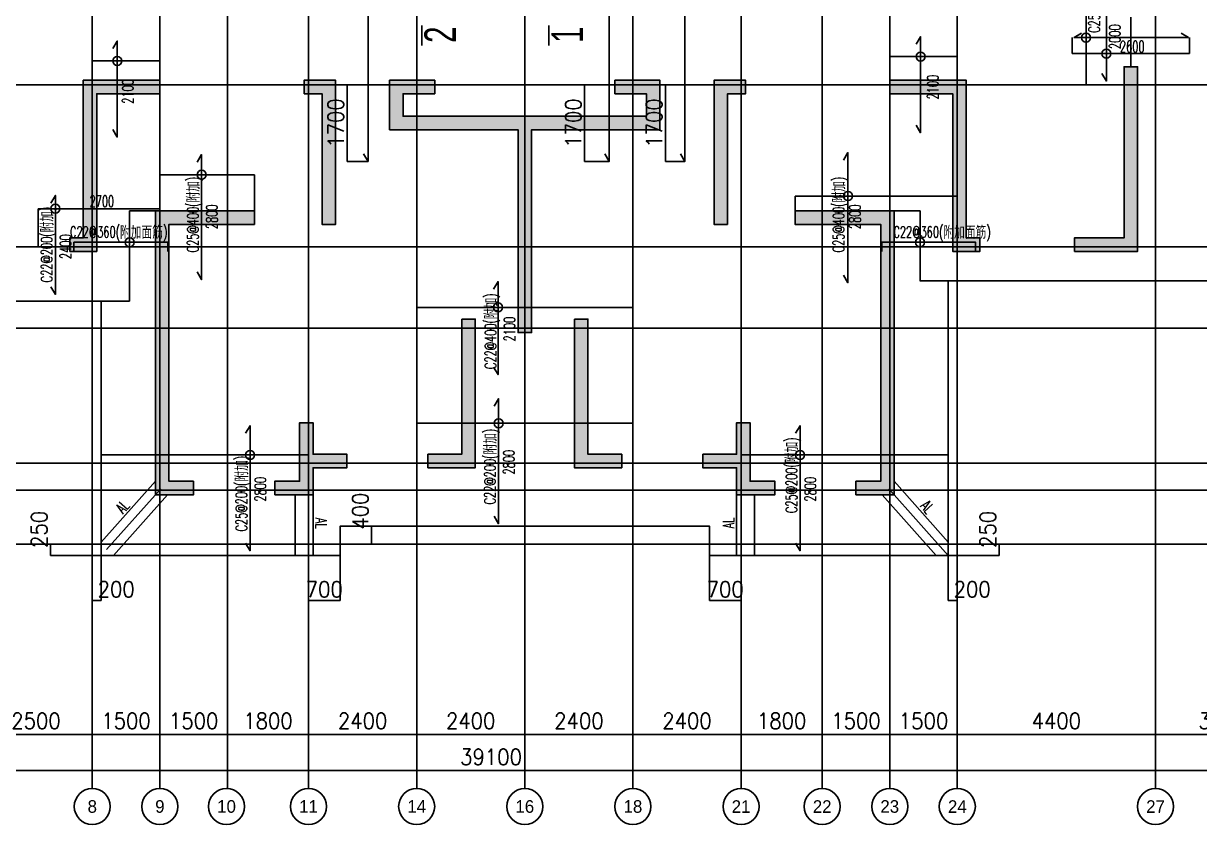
# Model space of a CAD drawing. Extents: x 628064 to 789462, y -248497 to 145317.
# Drawn here: x 677678 to 703780, y -223382 to -205603 of the extents above; entities that cross this region are included whole.
import ezdxf
from ezdxf.enums import TextEntityAlignment as Align

# ---------------------------------------------------------------- set-up
doc = ezdxf.new("R2010")
doc.units = 0
doc.header["$LTSCALE"] = 100
for name, color, linetype in [('1508', 2, 'Continuous'), ('AXIS', 3, 'Continuous'), ('dote', 253, 'Continuous'), ('HATCH', 254, 'Continuous'), ('THIN', 7, 'Continuous'), ('底板钢筋2', 30, 'Continuous'), ('支座钢筋标注', 173, 'Continuous'), ('板底钢筋', 24, 'Continuous'), ('砼墙', 3, 'Continuous')]:
    doc.layers.add(name, color=color, linetype=linetype)
doc.styles.add('cadreader_textstyle', font='cadreader_textstyle')
doc.styles.add('hztxt', font='hztxt')
doc.styles.get("Standard").update_dxf_attribs({"font": 'standard'})
doc.dimstyles.get("Standard").update_dxf_attribs({"dimtxt": 351, "dimasz": 0.18, "dimexe": 0.18, "dimexo": 0.0625, "dimgap": 0.09, "dimtad": 0, "dimtoh": 1, "dimdec": 0, "dimzin": 0, "dimdsep": 46, "dimcen": 0.09, "dimadec": 0, "dimazin": 0, "dimtfac": 1, "dimtdec": 4, "dimtofl": 0, "dimtmove": 0, "dimatfit": 3, "dimfxl": 250, "dimtolj": 1, "dimtzin": 0, "dimarcsym": 0})

# ---------------------------------------------------------------- blocks, each defined once
blk = doc.blocks.new('*D316')
at = {"layer": 'AXIS', "color": 0, "linetype": 'ByBlock', "lineweight": -2}
for p, q in [((668504.6788584259, -219368.5960163493), (668504.6788584259, -222182.1855108972)), ((707604.678858426, -219368.5960163493), (707604.678858426, -222182.1855108972)), ((707604.678858426, -222182.0055108972), (668504.6788584259, -222182.0055108972))]:
    blk.add_line(p, q, dxfattribs=at)
for points in [[(668504.6788584259, -222182.0055108972), (668504.858858426, -222181.9755384018), (668504.858858426, -222182.0354833926)], [(707604.678858426, -222182.0055108972), (707604.498858426, -222182.0354833926), (707604.498858426, -222181.9755384018)]]:
    blk.add_solid(points, dxfattribs=at)
at = {"layer": 'AXIS', "color": 0, "linetype": 'Continuous', "lineweight": -2, "insert": (688054.678858426, -221882.0055108972), "char_height": 351, "width": 1150.499999999997, "attachment_point": 5}
blk.add_mtext('39100', dxfattribs=at)
blk = doc.blocks.new('*D461')
at = {"layer": 'AXIS', "color": 0, "linetype": 'ByBlock', "lineweight": -2}
for p, q in [((702804.6788584259, -219368.5960163494), (702804.6788584259, -221382.1855108972)), ((705804.678858426, -219368.5960163494), (705804.678858426, -221382.1855108972)), ((705804.678858426, -221382.0055108972), (702804.6788584259, -221382.0055108972))]:
    blk.add_line(p, q, dxfattribs=at)
for points in [[(702804.6788584259, -221382.0055108972), (702804.858858426, -221381.9755384018), (702804.858858426, -221382.0354833926)], [(705804.678858426, -221382.0055108972), (705804.498858426, -221382.0354833926), (705804.498858426, -221381.9755384018)]]:
    blk.add_solid(points, dxfattribs=at)
at = {"layer": 'AXIS', "color": 0, "linetype": 'Continuous', "lineweight": -2, "insert": (704304.678858426, -221082.0055108972), "char_height": 351, "width": 912.5999999999997, "attachment_point": 5}
blk.add_mtext('3000', dxfattribs=at)
blk = doc.blocks.new('*D100')
at = {"layer": 'AXIS', "color": 0, "linetype": 'ByBlock', "lineweight": -2}
for p, q in [((696904.6788584259, -219368.5960163493), (696904.6788584259, -221382.1855108972)), ((698404.678858426, -219368.5960163493), (698404.678858426, -221382.1855108972)), ((698404.678858426, -221382.0055108972), (696904.6788584259, -221382.0055108972))]:
    blk.add_line(p, q, dxfattribs=at)
for points in [[(696904.6788584259, -221382.0055108972), (696904.858858426, -221381.9755384018), (696904.858858426, -221382.0354833926)], [(698404.678858426, -221382.0055108972), (698404.498858426, -221382.0354833926), (698404.498858426, -221381.9755384018)]]:
    blk.add_solid(points, dxfattribs=at)
at = {"layer": 'AXIS', "color": 0, "linetype": 'Continuous', "lineweight": -2, "insert": (697654.678858426, -221082.0055108972), "char_height": 351, "width": 807.299999999999, "attachment_point": 5}
blk.add_mtext('1500', dxfattribs=at)
blk = doc.blocks.new('*D527')
at = {"layer": 'AXIS', "color": 0, "linetype": 'ByBlock', "lineweight": -2}
for p, q in [((695404.678858426, -219368.5960163494), (695404.6788584262, -221382.1855108972)), ((696904.6788584259, -219368.5960163493), (696904.678858426, -221382.1855108971)), ((696904.678858426, -221382.0055108971), (695404.6788584262, -221382.0055108972))]:
    blk.add_line(p, q, dxfattribs=at)
for points in [[(695404.6788584262, -221382.0055108972), (695404.8588584262, -221381.9755384018), (695404.8588584262, -221382.0354833926)], [(696904.678858426, -221382.0055108971), (696904.498858426, -221382.0354833925), (696904.498858426, -221381.9755384017)]]:
    blk.add_solid(points, dxfattribs=at)
at = {"layer": 'AXIS', "color": 0, "linetype": 'Continuous', "lineweight": -2, "insert": (696154.6788584259, -221082.0055108972), "char_height": 351, "width": 807.299999999999, "attachment_point": 5}
blk.add_mtext('1500', dxfattribs=at)
blk = doc.blocks.new('*D262')
at = {"layer": 'AXIS', "color": 0, "linetype": 'ByBlock', "lineweight": -2}
for p, q in [((691204.678858426, -219368.5960163494), (691204.6788584262, -221382.1855108972)), ((693604.678858426, -219368.5960163493), (693604.6788584262, -221382.1855108971)), ((693604.6788584262, -221382.0055108971), (691204.6788584262, -221382.0055108972))]:
    blk.add_line(p, q, dxfattribs=at)
for points in [[(691204.6788584262, -221382.0055108972), (691204.8588584262, -221381.9755384018), (691204.8588584262, -221382.0354833926)], [(693604.6788584262, -221382.0055108971), (693604.4988584261, -221382.0354833925), (693604.4988584261, -221381.9755384017)]]:
    blk.add_solid(points, dxfattribs=at)
at = {"layer": 'AXIS', "color": 0, "linetype": 'Continuous', "lineweight": -2, "insert": (692404.6788584259, -221082.0055108972), "char_height": 351, "width": 918.4499999999996, "attachment_point": 5}
blk.add_mtext('2400', dxfattribs=at)
blk = doc.blocks.new('*D697')
at = {"layer": 'AXIS', "color": 0, "linetype": 'ByBlock', "lineweight": -2}
for p, q in [((686404.6788584258, -219368.5960163494), (686404.6788584259, -221382.1855108972)), ((688804.6788584259, -219368.5960163493), (688804.678858426, -221382.1855108971)), ((688804.678858426, -221382.0055108971), (686404.6788584259, -221382.0055108972))]:
    blk.add_line(p, q, dxfattribs=at)
for points in [[(686404.6788584259, -221382.0055108972), (686404.858858426, -221381.9755384018), (686404.858858426, -221382.0354833926)], [(688804.678858426, -221382.0055108971), (688804.498858426, -221382.0354833925), (688804.498858426, -221381.9755384017)]]:
    blk.add_solid(points, dxfattribs=at)
at = {"layer": 'AXIS', "color": 0, "linetype": 'Continuous', "lineweight": -2, "insert": (687604.6788584258, -221082.0055108972), "char_height": 351, "width": 918.4499999999996, "attachment_point": 5}
blk.add_mtext('2400', dxfattribs=at)
blk = doc.blocks.new('*D326')
at = {"layer": 'AXIS', "color": 0, "linetype": 'ByBlock', "lineweight": -2}
for p, q in [((682204.6788584248, -219368.5960163494), (682204.6788584249, -221382.1855108972)), ((684004.678858426, -219368.5960163493), (684004.6788584262, -221382.1855108971)), ((684004.6788584262, -221382.0055108971), (682204.6788584249, -221382.0055108972))]:
    blk.add_line(p, q, dxfattribs=at)
for points in [[(682204.6788584249, -221382.0055108972), (682204.8588584249, -221381.9755384018), (682204.8588584249, -221382.0354833926)], [(684004.6788584262, -221382.0055108971), (684004.4988584261, -221382.0354833925), (684004.4988584261, -221381.9755384017)]]:
    blk.add_solid(points, dxfattribs=at)
at = {"layer": 'AXIS', "color": 0, "linetype": 'Continuous', "lineweight": -2, "insert": (683104.6788584256, -221082.0055108972), "char_height": 351, "width": 807.299999999999, "attachment_point": 5}
blk.add_mtext('1800', dxfattribs=at)
blk = doc.blocks.new('*D7')
at = {"layer": 'AXIS', "color": 0, "linetype": 'ByBlock', "lineweight": -2}
for p, q in [((679204.678858426, -219368.5960163493), (679204.678858426, -221382.1855108972)), ((680704.678858426, -219368.5960163493), (680704.678858426, -221382.1855108972)), ((680704.678858426, -221382.0055108972), (679204.678858426, -221382.0055108972))]:
    blk.add_line(p, q, dxfattribs=at)
for points in [[(679204.678858426, -221382.0055108972), (679204.8588584261, -221381.9755384018), (679204.8588584261, -221382.0354833926)], [(680704.678858426, -221382.0055108972), (680704.498858426, -221382.0354833926), (680704.498858426, -221381.9755384018)]]:
    blk.add_solid(points, dxfattribs=at)
at = {"layer": 'AXIS', "color": 0, "linetype": 'Continuous', "lineweight": -2, "insert": (679954.678858426, -221082.0055108972), "char_height": 351, "width": 807.299999999999, "attachment_point": 5}
blk.add_mtext('1500', dxfattribs=at)
blk = doc.blocks.new('*D487')
at = {"layer": 'AXIS', "color": 0, "linetype": 'ByBlock', "lineweight": -2}
for p, q in [((676704.6788584258, -219368.5960163494), (676704.6788584259, -221382.1855108972)), ((679204.678858426, -219368.5960163493), (679204.6788584262, -221382.1855108971)), ((679204.6788584262, -221382.0055108971), (676704.6788584259, -221382.0055108972))]:
    blk.add_line(p, q, dxfattribs=at)
for points in [[(676704.6788584259, -221382.0055108972), (676704.858858426, -221381.9755384018), (676704.858858426, -221382.0354833926)], [(679204.6788584262, -221382.0055108971), (679204.4988584261, -221382.0354833925), (679204.4988584261, -221381.9755384017)]]:
    blk.add_solid(points, dxfattribs=at)
at = {"layer": 'AXIS', "color": 0, "linetype": 'Continuous', "lineweight": -2, "insert": (677954.6788584259, -221082.0055108972), "char_height": 351, "width": 912.5999999999997, "attachment_point": 5}
blk.add_mtext('2500', dxfattribs=at)
blk = doc.blocks.new('*D6')
at = {"layer": 'AXIS', "color": 0, "linetype": 'ByBlock', "lineweight": -2}
for p, q in [((698404.678858426, -219368.5960163493), (698404.678858426, -221382.1855108972)), ((702804.6788584259, -219368.5960163494), (702804.6788584259, -221382.1855108973)), ((702804.6788584259, -221382.0055108973), (698404.678858426, -221382.0055108972))]:
    blk.add_line(p, q, dxfattribs=at)
for points in [[(698404.678858426, -221382.0055108972), (698404.8588584261, -221381.9755384018), (698404.8588584261, -221382.0354833926)], [(702804.6788584259, -221382.0055108973), (702804.4988584259, -221382.0354833927), (702804.4988584259, -221381.9755384019)]]:
    blk.add_solid(points, dxfattribs=at)
at = {"layer": 'AXIS', "color": 0, "linetype": 'Continuous', "lineweight": -2, "insert": (700604.6788584258, -221082.0055108972), "char_height": 351, "width": 930.1499999999987, "attachment_point": 5}
blk.add_mtext('4400', dxfattribs=at)
blk = doc.blocks.new('*D614')
at = {"layer": 'AXIS', "color": 0, "linetype": 'ByBlock', "lineweight": -2}
for p, q in [((693604.678858426, -219368.5960163493), (693604.6788584259, -221382.1855108972)), ((695404.678858426, -219368.5960163494), (695404.6788584259, -221382.1855108973)), ((695404.6788584259, -221382.0055108973), (693604.6788584259, -221382.0055108972))]:
    blk.add_line(p, q, dxfattribs=at)
for points in [[(693604.6788584259, -221382.0055108972), (693604.858858426, -221381.9755384018), (693604.858858426, -221382.0354833926)], [(695404.6788584259, -221382.0055108973), (695404.4988584259, -221382.0354833927), (695404.4988584259, -221381.9755384019)]]:
    blk.add_solid(points, dxfattribs=at)
at = {"layer": 'AXIS', "color": 0, "linetype": 'Continuous', "lineweight": -2, "insert": (694504.6788584258, -221082.0055108972), "char_height": 351, "width": 807.299999999999, "attachment_point": 5}
blk.add_mtext('1800', dxfattribs=at)
blk = doc.blocks.new('*D307')
at = {"layer": 'AXIS', "color": 0, "linetype": 'ByBlock', "lineweight": -2}
for p, q in [((688804.6788584259, -219368.5960163493), (688804.6788584258, -221382.1855108972)), ((691204.678858426, -219368.5960163494), (691204.6788584259, -221382.1855108973)), ((691204.6788584259, -221382.0055108973), (688804.6788584258, -221382.0055108972))]:
    blk.add_line(p, q, dxfattribs=at)
for points in [[(688804.6788584258, -221382.0055108972), (688804.8588584259, -221381.9755384018), (688804.8588584259, -221382.0354833926)], [(691204.6788584259, -221382.0055108973), (691204.4988584259, -221382.0354833927), (691204.4988584259, -221381.9755384019)]]:
    blk.add_solid(points, dxfattribs=at)
at = {"layer": 'AXIS', "color": 0, "linetype": 'Continuous', "lineweight": -2, "insert": (690004.6788584259, -221082.0055108972), "char_height": 351, "width": 918.4499999999996, "attachment_point": 5}
blk.add_mtext('2400', dxfattribs=at)
blk = doc.blocks.new('*D102')
at = {"layer": 'AXIS', "color": 0, "linetype": 'ByBlock', "lineweight": -2}
for p, q in [((684004.678858426, -219368.5960163493), (684004.6788584259, -221382.1855108972)), ((686404.6788584258, -219368.5960163494), (686404.6788584257, -221382.1855108973)), ((686404.6788584257, -221382.0055108973), (684004.6788584259, -221382.0055108972))]:
    blk.add_line(p, q, dxfattribs=at)
for points in [[(684004.6788584259, -221382.0055108972), (684004.858858426, -221381.9755384018), (684004.858858426, -221382.0354833926)], [(686404.6788584257, -221382.0055108973), (686404.4988584256, -221382.0354833927), (686404.4988584256, -221381.9755384019)]]:
    blk.add_solid(points, dxfattribs=at)
at = {"layer": 'AXIS', "color": 0, "linetype": 'Continuous', "lineweight": -2, "insert": (685204.6788584257, -221082.0055108972), "char_height": 351, "width": 918.4499999999996, "attachment_point": 5}
blk.add_mtext('2400', dxfattribs=at)
blk = doc.blocks.new('*D271')
at = {"layer": 'AXIS', "color": 0, "linetype": 'ByBlock', "lineweight": -2}
for p, q in [((680704.678858426, -219368.5960163493), (680704.6788584259, -221382.1855108972)), ((682204.6788584248, -219368.5960163494), (682204.6788584247, -221382.1855108973)), ((682204.6788584247, -221382.0055108973), (680704.6788584259, -221382.0055108972))]:
    blk.add_line(p, q, dxfattribs=at)
for points in [[(680704.6788584259, -221382.0055108972), (680704.858858426, -221381.9755384018), (680704.858858426, -221382.0354833926)], [(682204.6788584247, -221382.0055108973), (682204.4988584246, -221382.0354833927), (682204.4988584246, -221381.9755384019)]]:
    blk.add_solid(points, dxfattribs=at)
at = {"layer": 'AXIS', "color": 0, "linetype": 'Continuous', "lineweight": -2, "insert": (681454.6788584254, -221082.0055108972), "char_height": 351, "width": 807.299999999999, "attachment_point": 5}
blk.add_mtext('1500', dxfattribs=at)
blk = doc.blocks.new('*D140')
at = {"layer": '底板钢筋2', "color": 0, "linetype": 'ByBlock', "lineweight": -2}
for p, q in [((702240.7102459046, -204963.1373744455), (701260.8437047922, -204963.1373744455)), ((701261.0237047923, -204963.1373744455), (701261.0237047923, -206963.1373744451)), ((702240.7102459046, -206963.1373744451), (701260.8437047922, -206963.1373744451))]:
    blk.add_line(p, q, dxfattribs=at)
for points in [[(701261.0237047923, -204963.1373744455), (701261.0536772877, -204963.3173744455), (701260.9937322969, -204963.3173744455)], [(701261.0237047923, -206963.1373744451), (701260.9937322969, -206962.9573744451), (701261.0536772877, -206962.9573744451)]]:
    blk.add_solid(points, dxfattribs=at)
blk = doc.blocks.new('*D217')
at = {"layer": '底板钢筋2', "color": 0, "linetype": 'ByBlock', "lineweight": -2}
for p, q in [((696904.6788584257, -206281.5433244404), (696904.6788584257, -206337.1229325401)), ((698404.6788584258, -206336.9429325401), (696904.6788584257, -206336.9429325401)), ((698404.6788584258, -206281.5433244404), (698404.6788584258, -206337.1229325401))]:
    blk.add_line(p, q, dxfattribs=at)
for points in [[(696904.6788584257, -206336.9429325401), (696904.8588584258, -206336.9129600447), (696904.8588584258, -206336.9729050355)], [(698404.6788584258, -206336.9429325401), (698404.4988584258, -206336.9729050355), (698404.4988584258, -206336.9129600447)]]:
    blk.add_solid(points, dxfattribs=at)
blk = doc.blocks.new('*D646')
at = {"layer": '底板钢筋2', "color": 0, "linetype": 'ByBlock', "lineweight": -2}
for p, q in [((694804.6788584301, -209763.0748744455), (694804.6788584301, -209433.3148100859)), ((698404.6788584258, -209433.4948100859), (694804.6788584301, -209433.4948100859)), ((698404.6788584258, -209798.2012731824), (698404.6788584258, -209433.3148100859))]:
    blk.add_line(p, q, dxfattribs=at)
for points in [[(694804.6788584301, -209433.4948100859), (694804.8588584302, -209433.4648375905), (694804.8588584302, -209433.5247825813)], [(698404.6788584258, -209433.4948100859), (698404.4988584258, -209433.5247825813), (698404.4988584258, -209433.4648375905)]]:
    blk.add_solid(points, dxfattribs=at)
blk = doc.blocks.new('*D328')
at = {"layer": '底板钢筋2', "color": 0, "linetype": 'ByBlock', "lineweight": -2}
for p, q in [((693604.6788584258, -216285.5841035306), (693604.6788584258, -215180.434339718)), ((698204.6788584302, -215180.614339718), (693604.6788584258, -215180.614339718)), ((698204.6788584302, -216285.5841035306), (698204.6788584302, -215180.434339718))]:
    blk.add_line(p, q, dxfattribs=at)
for points in [[(693604.6788584258, -215180.614339718), (693604.8588584259, -215180.5843672226), (693604.8588584259, -215180.6443122134)], [(698204.6788584302, -215180.614339718), (698204.4988584302, -215180.6443122134), (698204.4988584302, -215180.5843672226)]]:
    blk.add_solid(points, dxfattribs=at)
blk = doc.blocks.new('*D752')
at = {"layer": '底板钢筋2', "color": 0, "linetype": 'ByBlock', "lineweight": -2}
for p, q in [((686404.6788584258, -214215.3765712655), (686404.6788584258, -214476.8342539438)), ((691204.6788584262, -214215.3765712655), (691204.6788584262, -214476.8342539438)), ((691204.6788584262, -214476.6542539438), (686404.6788584258, -214476.6542539438))]:
    blk.add_line(p, q, dxfattribs=at)
for points in [[(686404.6788584258, -214476.6542539438), (686404.8588584259, -214476.6242814484), (686404.8588584259, -214476.6842264392)], [(691204.6788584262, -214476.6542539438), (691204.4988584261, -214476.6842264392), (691204.4988584261, -214476.6242814484)]]:
    blk.add_solid(points, dxfattribs=at)
blk = doc.blocks.new('*D403')
at = {"layer": '底板钢筋2', "color": 0, "linetype": 'ByBlock', "lineweight": -2}
for p, q in [((679404.6788584217, -216285.5841035306), (679404.6788584217, -215180.434339718)), ((679404.6788584217, -215180.614339718), (684004.678858426, -215180.614339718)), ((684004.678858426, -216285.5841035306), (684004.678858426, -215180.434339718))]:
    blk.add_line(p, q, dxfattribs=at)
for points in [[(679404.6788584217, -215180.614339718), (679404.8588584218, -215180.5843672226), (679404.8588584218, -215180.6443122134)], [(684004.678858426, -215180.614339718), (684004.498858426, -215180.6443122134), (684004.498858426, -215180.5843672226)]]:
    blk.add_solid(points, dxfattribs=at)
blk = doc.blocks.new('*D71')
at = {"layer": '底板钢筋2', "color": 0, "linetype": 'ByBlock', "lineweight": -2}
for p, q in [((686404.6788584258, -212054.902122588), (686404.6788584258, -211904.0704954185)), ((691204.6788584262, -211904.2504954185), (686404.6788584258, -211904.2504954185)), ((691204.6788584262, -212054.902122588), (691204.6788584262, -211904.0704954185))]:
    blk.add_line(p, q, dxfattribs=at)
for points in [[(686404.6788584258, -211904.2504954185), (686404.8588584259, -211904.2205229231), (686404.8588584259, -211904.2804679139)], [(691204.6788584262, -211904.2504954185), (691204.4988584261, -211904.2804679139), (691204.4988584261, -211904.2205229231)]]:
    blk.add_solid(points, dxfattribs=at)
blk = doc.blocks.new('*D194')
at = {"layer": '底板钢筋2', "color": 0, "linetype": 'ByBlock', "lineweight": -2}
for p, q in [((680704.678858426, -209763.0748744455), (680704.678858426, -208960.8284907544)), ((682804.5293222974, -208961.0084907544), (680704.678858426, -208961.0084907544)), ((682804.5293222974, -209763.0748744455), (682804.5293222974, -208960.8284907544))]:
    blk.add_line(p, q, dxfattribs=at)
for points in [[(680704.678858426, -208961.0084907544), (680704.8588584261, -208960.978518259), (680704.8588584261, -208961.0384632498)], [(682804.5293222974, -208961.0084907544), (682804.3493222974, -208961.0384632498), (682804.3493222974, -208960.978518259)]]:
    blk.add_solid(points, dxfattribs=at)
blk = doc.blocks.new('*D633')
at = {"layer": '底板钢筋2', "color": 0, "linetype": 'ByBlock', "lineweight": -2}
for p, q in [((679204.6788584258, -206469.7865443195), (679204.6788584258, -206432.2621329058)), ((680704.678858426, -206432.4421329058), (679204.6788584258, -206432.4421329058)), ((680704.678858426, -206469.7865443195), (680704.678858426, -206432.2621329058))]:
    blk.add_line(p, q, dxfattribs=at)
for points in [[(679204.6788584258, -206432.4421329058), (679204.8588584259, -206432.4121604104), (679204.8588584259, -206432.4721054012)], [(680704.678858426, -206432.4421329058), (680704.498858426, -206432.4721054012), (680704.498858426, -206432.4121604104)]]:
    blk.add_solid(points, dxfattribs=at)
blk = doc.blocks.new('*D479')
at = {"layer": '支座钢筋标注', "color": 0, "linetype": 'ByBlock', "lineweight": -2}
for p, q in [((692356.9132677459, -206963.137374445), (691924.3030774293, -206963.137374445)), ((691924.4830774294, -206963.137374445), (691924.4830774294, -208663.1373744451)), ((692356.9132677459, -208663.1373744451), (691924.3030774293, -208663.1373744451))]:
    blk.add_line(p, q, dxfattribs=at)
for points in [[(691924.4830774294, -206963.137374445), (691924.5130499247, -206963.317374445), (691924.453104934, -206963.317374445)], [(691924.4830774294, -208663.1373744451), (691924.453104934, -208662.9573744451), (691924.5130499247, -208662.9573744451)]]:
    blk.add_solid(points, dxfattribs=at)
at = {"layer": '支座钢筋标注', "color": 0, "linetype": 'Continuous', "lineweight": -2, "insert": (691674.4830774295, -207813.1373744449), "char_height": 351, "width": 807.299999999999, "attachment_point": 5, "rotation": 90}
blk.add_mtext('1700', dxfattribs=at)
blk = doc.blocks.new('*D145')
at = {"layer": '支座钢筋标注', "color": 0, "linetype": 'ByBlock', "lineweight": -2}
for p, q in [((690679.5712515236, -206963.137374445), (690129.6891377291, -206963.137374445)), ((690129.8691377292, -206963.137374445), (690129.8691377292, -208663.1373744451)), ((690679.5712515236, -208663.1373744451), (690129.6891377291, -208663.1373744451))]:
    blk.add_line(p, q, dxfattribs=at)
for points in [[(690129.8691377292, -206963.137374445), (690129.8991102246, -206963.317374445), (690129.8391652338, -206963.317374445)], [(690129.8691377292, -208663.1373744451), (690129.8391652338, -208662.9573744451), (690129.8991102246, -208662.9573744451)]]:
    blk.add_solid(points, dxfattribs=at)
at = {"layer": '支座钢筋标注', "color": 0, "linetype": 'Continuous', "lineweight": -2, "insert": (689879.869137729, -207813.1373744449), "char_height": 351, "width": 807.299999999999, "attachment_point": 5, "rotation": 90}
blk.add_mtext('1700', dxfattribs=at)
blk = doc.blocks.new('*D572')
at = {"layer": '支座钢筋标注', "color": 0, "linetype": 'ByBlock', "lineweight": -2}
for p, q in [((685324.9342680522, -206963.137374445), (684859.6893989408, -206963.137374445)), ((684859.8693989408, -206963.137374445), (684859.8693989408, -208663.1373744451)), ((685324.9342680522, -208663.1373744451), (684859.6893989408, -208663.1373744451))]:
    blk.add_line(p, q, dxfattribs=at)
for points in [[(684859.8693989408, -206963.137374445), (684859.8993714362, -206963.317374445), (684859.8394264454, -206963.317374445)], [(684859.8693989408, -208663.1373744451), (684859.8394264454, -208662.9573744451), (684859.8993714362, -208662.9573744451)]]:
    blk.add_solid(points, dxfattribs=at)
at = {"layer": '支座钢筋标注', "color": 0, "linetype": 'Continuous', "lineweight": -2, "insert": (684609.8693989407, -207813.1373744449), "char_height": 351, "width": 807.299999999999, "attachment_point": 5, "rotation": 90}
blk.add_mtext('1700', dxfattribs=at)
blk = doc.blocks.new('*D736')
at = {"layer": '1508', "color": 0, "linetype": 'ByBlock', "lineweight": -2}
for p, q in [((679204.678858426, -217413.1998744455), (679204.678858426, -218410.906739427)), ((679404.6788584302, -217413.1998744455), (679404.6788584302, -218410.906739427)), ((679404.6788584302, -218410.726739427), (679204.678858426, -218410.726739427))]:
    blk.add_line(p, q, dxfattribs=at)
for points in [[(679204.678858426, -218410.726739427), (679204.8588584261, -218410.6967669316), (679204.8588584261, -218410.7567119224)], [(679404.6788584302, -218410.726739427), (679404.4988584302, -218410.7567119224), (679404.4988584302, -218410.6967669316)]]:
    blk.add_solid(points, dxfattribs=at)
at = {"layer": '1508', "color": 0, "linetype": 'Continuous', "lineweight": -2, "insert": (679736.2688584301, -218160.726739427), "char_height": 351, "width": 663.0000000000007, "attachment_point": 5}
blk.add_mtext('200', dxfattribs=at)
blk = doc.blocks.new('*D410')
at = {"layer": '1508', "color": 0, "linetype": 'ByBlock', "lineweight": -2}
for p, q in [((684004.678858426, -217412.8420285942), (684004.678858426, -218410.906739427)), ((684704.6788584302, -217412.7642360178), (684704.6788584302, -218410.906739427)), ((684704.6788584302, -218410.726739427), (684004.678858426, -218410.726739427))]:
    blk.add_line(p, q, dxfattribs=at)
for points in [[(684004.678858426, -218410.726739427), (684004.8588584261, -218410.6967669316), (684004.8588584261, -218410.7567119224)], [(684704.6788584302, -218410.726739427), (684704.4988584302, -218410.7567119224), (684704.4988584302, -218410.6967669316)]]:
    blk.add_solid(points, dxfattribs=at)
at = {"layer": '1508', "color": 0, "linetype": 'Continuous', "lineweight": -2, "insert": (684354.6788584281, -218160.726739427), "char_height": 351, "width": 663.0000000000007, "attachment_point": 5}
blk.add_mtext('700', dxfattribs=at)
blk = doc.blocks.new('*D83')
at = {"layer": '1508', "color": 0, "linetype": 'ByBlock', "lineweight": -2}
for p, q in [((679404.6163584302, -217163.137374445), (678275.9341625569, -217163.137374445)), ((679404.6358065743, -217413.1373729326), (678275.9341625569, -217413.1373729326)), ((678276.114162557, -217163.137374445), (678276.114162557, -217413.1373729326))]:
    blk.add_line(p, q, dxfattribs=at)
for points in [[(678276.114162557, -217163.137374445), (678276.1441350523, -217163.317374445), (678276.0841900615, -217163.317374445)], [(678276.114162557, -217413.1373729326), (678276.0841900615, -217412.9573729326), (678276.1441350523, -217412.9573729326)]]:
    blk.add_solid(points, dxfattribs=at)
at = {"layer": '1508', "color": 0, "linetype": 'Continuous', "lineweight": -2, "insert": (678026.1141625572, -216831.5473744449), "char_height": 351, "width": 663.0000000000007, "attachment_point": 5, "rotation": 90}
blk.add_mtext('250', dxfattribs=at)
blk = doc.blocks.new('*D505')
at = {"layer": '1508', "color": 0, "linetype": 'ByBlock', "lineweight": -2}
for p, q in [((684704.7413584302, -216763.1373744455), (685405.6950622818, -216763.1373744455)), ((685405.5150622817, -216763.1373744455), (685405.5150622817, -217163.137374445)), ((684704.7413584302, -217163.137374445), (685405.6950622818, -217163.137374445))]:
    blk.add_line(p, q, dxfattribs=at)
for points in [[(685405.5150622817, -216763.1373744455), (685405.5450347771, -216763.3173744455), (685405.4850897864, -216763.3173744455)], [(685405.5150622817, -217163.137374445), (685405.4850897864, -217162.957374445), (685405.5450347771, -217162.957374445)]]:
    blk.add_solid(points, dxfattribs=at)
at = {"layer": '1508', "color": 0, "linetype": 'Continuous', "lineweight": -2, "insert": (685155.5150622817, -216425.6973744454), "char_height": 351, "width": 674.6999999999998, "attachment_point": 5, "rotation": 90}
blk.add_mtext('400', dxfattribs=at)
blk = doc.blocks.new('*D150')
at = {"layer": '1508', "color": 0, "linetype": 'ByBlock', "lineweight": -2}
for p, q in [((698204.6788584217, -217413.1998744455), (698204.6788584217, -218410.906739427)), ((698404.678858426, -217413.1998744455), (698404.678858426, -218410.906739427)), ((698204.6788584217, -218410.726739427), (698404.678858426, -218410.726739427))]:
    blk.add_line(p, q, dxfattribs=at)
for points in [[(698204.6788584217, -218410.726739427), (698204.8588584218, -218410.6967669316), (698204.8588584218, -218410.7567119224)], [(698404.678858426, -218410.726739427), (698404.498858426, -218410.7567119224), (698404.498858426, -218410.6967669316)]]:
    blk.add_solid(points, dxfattribs=at)
at = {"layer": '1508', "color": 0, "linetype": 'Continuous', "lineweight": -2, "insert": (698736.268858426, -218160.726739427), "char_height": 351, "width": 663.0000000000007, "attachment_point": 5}
blk.add_mtext('200', dxfattribs=at)
blk = doc.blocks.new('*D583')
at = {"layer": '1508', "color": 0, "linetype": 'ByBlock', "lineweight": -2}
for p, q in [((698204.7219102778, -217413.1373729326), (699333.423554295, -217413.1373729326)), ((698204.7413584217, -217163.137374445), (699333.423554295, -217163.137374445)), ((699333.2435542949, -217163.137374445), (699333.2435542949, -217413.1373729326))]:
    blk.add_line(p, q, dxfattribs=at)
for points in [[(699333.2435542949, -217163.137374445), (699333.2735267903, -217163.317374445), (699333.2135817995, -217163.317374445)], [(699333.2435542949, -217413.1373729326), (699333.2135817995, -217412.9573729326), (699333.2735267903, -217412.9573729326)]]:
    blk.add_solid(points, dxfattribs=at)
at = {"layer": '1508', "color": 0, "linetype": 'Continuous', "lineweight": -2, "insert": (699083.2435542948, -216831.5473744449), "char_height": 351, "width": 663.0000000000007, "attachment_point": 5, "rotation": 90}
blk.add_mtext('250', dxfattribs=at)
blk = doc.blocks.new('*D252')
at = {"layer": '1508', "color": 0, "linetype": 'ByBlock', "lineweight": -2}
for p, q in [((692904.6788584301, -217412.8145019903), (692904.6788584301, -218410.906739427)), ((693604.678858426, -217412.8145019903), (693604.678858426, -218410.906739427)), ((693604.678858426, -218410.726739427), (692904.6788584301, -218410.726739427))]:
    blk.add_line(p, q, dxfattribs=at)
for points in [[(692904.6788584301, -218410.726739427), (692904.8588584302, -218410.6967669316), (692904.8588584302, -218410.7567119224)], [(693604.678858426, -218410.726739427), (693604.498858426, -218410.7567119224), (693604.498858426, -218410.6967669316)]]:
    blk.add_solid(points, dxfattribs=at)
at = {"layer": '1508', "color": 0, "linetype": 'Continuous', "lineweight": -2, "insert": (693254.6788584281, -218160.726739427), "char_height": 351, "width": 663.0000000000007, "attachment_point": 5}
blk.add_mtext('700', dxfattribs=at)
blk = doc.blocks.new('*D356')
at = {"layer": '底板钢筋2', "color": 0, "linetype": 'ByBlock', "lineweight": -2}
for p, q in [((700954.6788584302, -205915.6347030579), (700954.6788584302, -206270.8615404936)), ((703554.6788584301, -205915.6347030579), (703554.6788584301, -206270.8615404936)), ((703554.6788584301, -206270.6815404936), (700954.6788584302, -206270.6815404936))]:
    blk.add_line(p, q, dxfattribs=at)
for points in [[(700954.6788584302, -206270.6815404936), (700954.8588584303, -206270.6515679982), (700954.8588584303, -206270.711512989)], [(703554.6788584301, -206270.6815404936), (703554.4988584301, -206270.711512989), (703554.4988584301, -206270.6515679982)]]:
    blk.add_solid(points, dxfattribs=at)
blk = doc.blocks.new('*D92')
at = {"layer": '底板钢筋2', "color": 0, "linetype": 'ByBlock', "lineweight": -2}
for p, q in [((678004.6788584259, -210563.074874445), (678004.6788584259, -209713.202560881)), ((680704.678858426, -209713.382560881), (678004.6788584259, -209713.382560881)), ((680704.678858426, -210080.8569138744), (680704.678858426, -209713.202560881))]:
    blk.add_line(p, q, dxfattribs=at)
for points in [[(678004.6788584259, -209713.382560881), (678004.858858426, -209713.3525883856), (678004.858858426, -209713.4125333764)], [(680704.678858426, -209713.382560881), (680704.498858426, -209713.4125333764), (680704.498858426, -209713.3525883856)]]:
    blk.add_solid(points, dxfattribs=at)
blk = doc.blocks.new('*D502')
at = {"layer": '底板钢筋2', "color": 0, "linetype": 'ByBlock', "lineweight": -2}
for p, q in [((697004.7413584301, -209763.1373744455), (697576.6616078768, -209763.1373744455)), ((697576.4816078767, -209763.1373744455), (697576.4816078767, -211313.1352525202)), ((698204.6163584302, -211313.1352525202), (697576.3016078767, -211313.1352525202))]:
    blk.add_line(p, q, dxfattribs=at)
for points in [[(697576.4816078767, -209763.1373744455), (697576.5115803721, -209763.3173744455), (697576.4516353813, -209763.3173744455)], [(697576.4816078767, -211313.1352525202), (697576.4516353813, -211312.9552525202), (697576.5115803721, -211312.9552525202)]]:
    blk.add_solid(points, dxfattribs=at)
blk = doc.blocks.new('*D170')
at = {"layer": '底板钢筋2', "color": 0, "linetype": 'ByBlock', "lineweight": -2}
for p, q in [((680604.6163584217, -209763.1373744455), (680032.6961089754, -209763.1373744455)), ((680032.8761089755, -209763.1373744455), (680032.8761089755, -211763.1269793955)), ((679056.3601897192, -211763.1269793955), (680033.0561089756, -211763.1269793955))]:
    blk.add_line(p, q, dxfattribs=at)
for points in [[(680032.8761089755, -209763.1373744455), (680032.9060814709, -209763.3173744455), (680032.8461364801, -209763.3173744455)], [(680032.8761089755, -211763.1269793955), (680032.8461364801, -211762.9469793955), (680032.9060814709, -211762.9469793955)]]:
    blk.add_solid(points, dxfattribs=at)

msp = doc.modelspace()

# ---------------------------------------------------------------- hatches: boundary and pattern name
at = {"layer": 'HATCH'}
for points in [[(701004.6788584301, -210663.1373744455), (702404.6788584302, -210663.1373744455), (702404.6788584302, -206563.1266932932), (702104.6788584301, -206563.1266932932), (702104.6788584301, -210363.1373744455), (701004.6788584301, -210363.1373744455)], [(678704.6788584301, -210663.1373744455), (679304.6788584302, -210663.1373744455), (679304.6788584302, -207163.1270747629), (680704.6788584301, -207163.1270747629), (680704.6788584301, -206863.1270747629), (679004.6788584302, -206863.1270747629), (679004.6788584302, -210363.1373744455), (678704.6788584301, -210363.1373744455)], [(683904.5293222973, -207163.1373744455), (684304.6788584302, -207163.1373744455), (684304.6788584302, -210063.1373744455), (684604.6788584302, -210063.1373744455), (684604.6788584302, -206863.1373744455), (683904.5293222973, -206863.1373744455)], [(691804.6788584302, -207963.1373744455), (691804.6788584302, -206863.1392817942), (690804.6788584302, -206863.1270747629), (690804.6788584302, -207163.1270747629), (691504.6788584302, -207163.1331782785), (691504.6788584302, -207663.1373744455), (686104.6788584302, -207663.1373744455), (686104.6788584302, -207163.1331782785), (686804.6788584301, -207163.1270747629), (686804.6788584301, -206863.1270747629), (685804.6788584302, -206863.1392817942), (685804.6788584302, -207963.1373744455), (688654.6788584301, -207963.1373744455), (688654.6788584301, -212463.1373744455), (688954.6788584302, -212463.1373744455), (688954.6788584302, -207963.1373744455)], [(693304.6788584302, -210063.1373744455), (693304.6788584302, -207163.1373744455), (693704.8299204418, -207163.1373744455), (693704.8299204418, -206863.1373744455), (693004.6788584302, -206863.1373744455), (693004.6788584302, -210063.1373744455)], [(698904.6788584301, -210363.1373744455), (698604.6788584302, -210363.1373744455), (698604.6788584302, -206863.1270747629), (696904.6788584302, -206863.1270747629), (696904.6788584302, -207163.1270747629), (698304.6788584302, -207163.1270747629), (698304.6788584302, -210663.1373744455), (698904.6788584301, -210663.1373744455)], [(681454.6788584301, -215763.1373744455), (680904.6788584301, -215763.1373744455), (680904.6788584301, -210063.1373744455), (682804.5293222974, -210063.1373744455), (682804.5293222974, -209763.1373744455), (680604.6788584301, -209763.1373744455), (680604.6788584301, -216063.1373744455), (681454.6788584301, -216063.1373744455)], [(696154.6788584302, -216063.1373744455), (697004.6788584301, -216063.1373744455), (697004.6788584301, -209763.1373744455), (694804.6788584301, -209763.1373744455), (694804.6788584301, -210063.1373744455), (696704.6788584301, -210063.1373744455), (696704.6788584301, -215763.1373744455), (696154.6788584302, -215763.1373744455)], [(687404.6788584301, -212163.1373744455), (687404.6788584301, -215163.1347041574), (686654.681910188, -215163.1259303537), (686654.6773325513, -215463.1259303537), (687704.6788584301, -215463.138137385), (687704.6788584301, -212163.1373744455)], [(689904.6788584302, -212163.1373744455), (689904.6788584302, -215463.138137385), (690954.681910188, -215463.1266932932), (690954.6773325512, -215163.1266932932), (690204.6788584302, -215163.1350856272), (690204.6788584302, -212163.1373744455)], [(683254.6788584301, -216062.7017360178), (684104.6788584302, -216062.7017360178), (684104.6788584302, -215463.1373744456), (684854.6788584302, -215463.1373744456), (684854.6788584302, -215163.1373744455), (684104.6788584302, -215163.1373744455), (684104.6788584302, -214463.1373744455), (683804.6788584302, -214463.1373744455), (683804.6788584302, -215762.7017360178), (683254.6788584301, -215762.7017360178)], [(692754.6788584301, -215163.1373744455), (692754.6788584301, -215463.1373744456), (693504.6788584301, -215463.1373744456), (693504.6788584301, -216062.7017360178), (694354.6788584301, -216062.7017360178), (694354.6788584301, -215762.7017360178), (693804.6788584301, -215762.7017360178), (693804.6788584301, -214463.1373744455), (693504.6788584301, -214463.1373744455), (693504.6788584301, -215163.1373744455)]]:
    msp.add_hatch(color=256, dxfattribs=at).paths.add_polyline_path(points, flags=0)

# ---------------------------------------------------------------- linework, layer by layer
for points in [[(686515.886448218, -205649.1859211693), (686515.886448218, -206090.3061719369)], [(689337.6087335842, -205649.1859211693), (689337.6087335842, -206090.3061719369)]]:
    msp.add_lwpolyline(points)
at = {"layer": '1508'}
msp.add_lwpolyline([(673704.6788584301, -201863.136843591), (673704.67885843, -200363.1266932932), (671305.0477740122, -200363.1266932932), (670804.7813242062, -199862.8619533029), (669304.2994195685, -199862.8619533029), (668604.8852793286, -203153.625045344), (668604.8852793286, -203163.1266932932), (667804.6788584301, -203163.1274562326), (667804.6788584301, -207663.1160121408), (668304.6788584302, -208612.8602882922), (668304.6788584302, -211763.1269793955), (679404.6788584302, -211763.1269793955), (679404.6788584302, -217413.1373744455), (684704.6788584302, -217412.7017360178), (684704.6788584302, -216763.1373744455), (692904.6788584301, -216763.1373744455), (692904.6788584301, -217412.7017360178), (698204.6788584302, -217413.1373744455), (698204.6788584302, -211313.1352525202), (708404.6788584301, -211313.1269317118)], dxfattribs=at)
at = {"layer": 'AXIS'}
for p, q in [((679204.678858426, -219368.5335163493), (679204.678858426, -222582.0055108972)), ((680704.678858426, -219368.5335163493), (680704.678858426, -222582.0055108972)), ((682204.6788584249, -219368.5335163492), (682204.6788584249, -222582.0055108971)), ((684004.678858426, -219368.5335163493), (684004.678858426, -222582.0055108972)), ((686404.678858426, -219368.5335163493), (686404.678858426, -222582.0055108971)), ((688804.6788584259, -219368.5335163493), (688804.6788584259, -222582.0055108972)), ((691204.6788584262, -219368.5335163493), (691204.6788584262, -222582.0055108971)), ((693604.678858426, -219368.5335163493), (693604.678858426, -222582.0055108972)), ((695404.678858426, -219368.5335163493), (695404.678858426, -222582.0055108972)), ((696904.6788584259, -219368.5335163493), (696904.6788584259, -222582.0055108972)), ((698404.678858426, -219368.5335163493), (698404.678858426, -222582.0055108972)), ((702804.6788584259, -219368.5335163494), (702804.6788584259, -222582.0055108971))]:
    msp.add_line(p, q, dxfattribs=at)
at = {"layer": 'AXIS', "linetype": 'Continuous'}
for centre in [(679204.678858426, -222982.0055108972), (680704.678858426, -222982.0055108972), (682184.736718916, -222981.508090453), (684004.678858426, -222982.0055108972), (686404.6788584258, -222982.0055108971), (688804.6788584259, -222982.0055108972), (691204.678858426, -222982.0055108971), (693604.678858426, -222982.0055108972), (695404.678858426, -222982.0055108972), (696904.6788584259, -222982.0055108972), (698404.678858426, -222982.0055108972), (702804.6788584259, -222982.0055108971)]:
    msp.add_circle(centre, 400, dxfattribs=at)
at = {"layer": 'dote'}
for p, q in [((679204.678858426, -219368.5335163493), (679204.6788584258, -195849.6874359244)), ((680704.678858426, -219368.5335163493), (680704.678858426, -195849.6874359243)), ((682204.6788584248, -219368.5335163494), (682204.6788584259, -195849.6874359243)), ((684004.678858426, -219368.5335163493), (684004.678858426, -195849.6874359243)), ((686404.678858426, -219368.5335163493), (686404.678858426, -195849.6874359243)), ((688804.6788584259, -219368.5335163493), (688804.6788584259, -195849.6874359243)), ((691204.6788584262, -219368.5335163493), (691204.678858426, -195849.6874359243)), ((693604.678858426, -219368.5335163493), (693604.678858426, -195849.6874359243)), ((695404.678858426, -219368.5335163493), (695404.678858426, -195849.6874359243)), ((696904.6788584259, -219368.5335163493), (696904.6788584259, -195849.6874359244)), ((698404.678858426, -219368.5335163493), (698404.6788584258, -195849.6874359244)), ((702804.6788584259, -219368.5335163493), (702804.6788584259, -195849.6874359244)), ((702254.6788584302, -206563.1266932932), (702254.6788584302, -205463.1373744455)), ((711184.8528502702, -206963.1373744451), (664723.4453575847, -206963.137374445)), ((711184.8528502702, -210563.1373744451), (664723.4453575847, -210563.137374445)), ((711184.8528502702, -212363.137374445), (664723.4453575847, -212363.137374445)), ((711184.8528502702, -215363.1373744451), (664723.4453575847, -215363.137374445)), ((711184.8528502702, -215963.1373744451), (664723.4453575847, -215963.1373744451)), ((680722.7879853332, -215930.2646066795), (679522.8075377754, -217280.2426101821)), ((696886.5697315187, -215930.2646066795), (698204.6788584217, -217413.1373744455)), ((711184.8528502702, -217163.1373744451), (664723.4453575847, -217163.137374445))]:
    msp.add_line(p, q, dxfattribs=at)
at = {"layer": 'THIN', "color": 1, "linetype": 'Continuous'}
for p, q in [((680604.6788584301, -215762.0975099757), (679404.6788584302, -217112.0975099757)), ((697004.6788584217, -215762.0975099757), (698204.6788584217, -217112.0975099757)), ((680872.2698490701, -216063.1373744455), (679672.2894015122, -217413.1153779481)), ((683704.6788597814, -216062.7346143896), (683704.7898283394, -217412.7839228263)), ((684104.6788584302, -216062.7017360178), (684104.7898269882, -217412.7510444545)), ((693504.6788584217, -216062.7017360178), (693504.5678898636, -217412.7510444545)), ((693904.6788570705, -216062.7346143896), (693904.5678885124, -217412.7839228263)), ((696737.0878677819, -216063.1373744455), (697937.0683153399, -217413.1153779481))]:
    msp.add_line(p, q, dxfattribs=at)
at = {"layer": '底板钢筋2'}
for centre, radius in [((701261.0237047923, -205915.5722030579), 100), ((701714.2235125281, -206270.6815404936), 100), ((679758.2338973281, -206432.4421329058), 100), ((697588.8127370506, -206336.9429325401), 100), ((681632.0887876858, -208961.0084907544), 100), ((695977.268929166, -209433.4948100859), 100), ((678385.7916441144, -209713.382560881), 100), ((680032.8761089755, -210460.2388538823), 100), ((697576.4816078767, -210460.2388538823), 100), ((688210.5941796114, -211904.2504954185), 100), ((688224.4408599226, -214476.6542539438), 100), ((682707.2823856719, -215180.614339718), 99.99999999999999), ((694915.7882252025, -215180.614339718), 100)]:
    msp.add_circle(centre, radius, dxfattribs=at)
at = {"layer": '板底钢筋', "color": 3}
for points in [[(685224.9967680521, -208496.470199152), (685324.9967680522, -208663.137374445), (685324.9967680522, -198727.9284945862), (685224.9967680521, -198894.5956698792)], [(692256.9757677461, -208496.470199152), (692356.9757677459, -208663.137374445), (692356.9757677459, -198727.9284945862), (692256.9757677461, -198894.5956698792)], [(690579.6337515234, -208496.470199152), (690679.6337515236, -208663.137374445), (690679.6337515236, -200891.0597788723), (690579.6337515234, -201057.7269541653)], [(701614.2235125281, -205222.5946180567), (701714.2235125281, -205055.9274427637), (701714.2235125281, -206880.6334236429), (701614.2235125281, -206713.9662483499)], [(697488.8127370507, -206064.8753765504), (697588.8127370506, -205898.2082012574), (697588.8127370506, -208028.0665476324), (697488.8127370507, -207861.3993723395)], [(679658.2338973284, -206160.3745769161), (679758.2338973284, -205993.7074016231), (679758.2338973284, -208123.5657479981), (679658.2338973284, -207956.8985727052)], [(681532.0887876858, -211118.6708609221), (681632.0887876858, -211285.338036215), (681632.0887876858, -208512.6106856642), (681532.0887876858, -208679.2778609572)], [(695877.268929166, -208636.5878735153), (695977.2689291661, -208469.9206982223), (695977.2689291661, -211359.0185903091), (695877.268929166, -211192.3514150161)], [(678285.7916441145, -211450.8600244939), (678385.7916441144, -211617.5271997869), (678385.7916441144, -209420.7553447444), (678285.7916441145, -209587.4225200374)], [(680880.6606705606, -210660.2382962907), (680880.6606705606, -210460.2382962907), (678797.8106066167, -210460.2396661902), (678797.8106066167, -210660.2396661902)], [(696728.6970462915, -210660.2382962907), (696728.6970462915, -210460.2382962907), (698811.5471102354, -210460.2396661902), (698811.5471102354, -210660.2396661902)], [(688110.5941796113, -213229.810465744), (688210.5941796114, -213396.4776410369), (688210.5941796114, -211329.797107853), (688110.5941796113, -211496.464283146)], [(688124.4408599226, -216538.4819003759), (688224.4408599226, -216705.1490756688), (688224.4408599226, -213932.421725118), (688124.4408599226, -214099.0889004109)], [(682607.2823856717, -217138.4819003758), (682707.2823856719, -217305.1490756688), (682707.2823856719, -214532.4217251181), (682607.2823856717, -214699.088900411)], [(694815.7882252025, -217138.4819003758), (694915.7882252025, -217305.1490756688), (694915.7882252025, -214532.4217251181), (694815.7882252025, -214699.088900411)]]:
    msp.add_lwpolyline(points, dxfattribs=at)
at = {"layer": '板底钢筋'}
msp.add_lwpolyline([(701163.093322407, -205815.5722030579), (700996.4261471139, -205915.5722030579), (703538.337570232, -205915.5722030579), (703371.6703949389, -205815.5722030579)], dxfattribs=at)
at = {"layer": '砼墙'}
for points in [[(701004.6788584301, -210663.1373744455), (702404.6788584302, -210663.1373744455), (702404.6788584302, -206563.1266932932), (702104.6788584301, -206563.1266932932), (702104.6788584301, -210363.1373744455), (701004.6788584301, -210363.1373744455)], [(678704.6788584301, -210663.1373744455), (679304.6788584302, -210663.1373744455), (679304.6788584302, -207163.1270747629), (680704.6788584301, -207163.1270747629), (680704.6788584301, -206863.1270747629), (679004.6788584302, -206863.1270747629), (679004.6788584302, -210363.1373744455), (678704.6788584301, -210363.1373744455)], [(683904.5293222973, -207163.1373744455), (684304.6788584302, -207163.1373744455), (684304.6788584302, -210063.1373744455), (684604.6788584302, -210063.1373744455), (684604.6788584302, -206863.1373744455), (683904.5293222973, -206863.1373744455)], [(691804.6788584302, -207963.1373744455), (691804.6788584302, -206863.1392817942), (690804.6788584302, -206863.1270747629), (690804.6788584302, -207163.1270747629), (691504.6788584302, -207163.1331782785), (691504.6788584302, -207663.1373744455), (686104.6788584302, -207663.1373744455), (686104.6788584302, -207163.1331782785), (686804.6788584301, -207163.1270747629), (686804.6788584301, -206863.1270747629), (685804.6788584302, -206863.1392817942), (685804.6788584302, -207963.1373744455), (688654.6788584301, -207963.1373744455), (688654.6788584301, -212463.1373744455), (688954.6788584302, -212463.1373744455), (688954.6788584302, -207963.1373744455)], [(693304.6788584302, -210063.1373744455), (693304.6788584302, -207163.1373744455), (693704.8299204418, -207163.1373744455), (693704.8299204418, -206863.1373744455), (693004.6788584302, -206863.1373744455), (693004.6788584302, -210063.1373744455)], [(698904.6788584301, -210363.1373744455), (698604.6788584302, -210363.1373744455), (698604.6788584302, -206863.1270747629), (696904.6788584302, -206863.1270747629), (696904.6788584302, -207163.1270747629), (698304.6788584302, -207163.1270747629), (698304.6788584302, -210663.1373744455), (698904.6788584301, -210663.1373744455)], [(681454.6788584301, -215763.1373744455), (680904.6788584301, -215763.1373744455), (680904.6788584301, -210063.1373744455), (682804.5293222974, -210063.1373744455), (682804.5293222974, -209763.1373744455), (680604.6788584301, -209763.1373744455), (680604.6788584301, -216063.1373744455), (681454.6788584301, -216063.1373744455)], [(696154.6788584302, -216063.1373744455), (697004.6788584301, -216063.1373744455), (697004.6788584301, -209763.1373744455), (694804.6788584301, -209763.1373744455), (694804.6788584301, -210063.1373744455), (696704.6788584301, -210063.1373744455), (696704.6788584301, -215763.1373744455), (696154.6788584302, -215763.1373744455)], [(687404.6788584301, -212163.1373744455), (687404.6788584301, -215163.1347041574), (686654.681910188, -215163.1259303537), (686654.6773325513, -215463.1259303537), (687704.6788584301, -215463.138137385), (687704.6788584301, -212163.1373744455)], [(689904.6788584302, -212163.1373744455), (689904.6788584302, -215463.138137385), (690954.681910188, -215463.1266932932), (690954.6773325512, -215163.1266932932), (690204.6788584302, -215163.1350856272), (690204.6788584302, -212163.1373744455)], [(683254.6788584301, -216062.7017360178), (684104.6788584302, -216062.7017360178), (684104.6788584302, -215463.1373744456), (684854.6788584302, -215463.1373744456), (684854.6788584302, -215163.1373744455), (684104.6788584302, -215163.1373744455), (684104.6788584302, -214463.1373744455), (683804.6788584302, -214463.1373744455), (683804.6788584302, -215762.7017360178), (683254.6788584301, -215762.7017360178)], [(692754.6788584301, -215163.1373744455), (692754.6788584301, -215463.1373744456), (693504.6788584301, -215463.1373744456), (693504.6788584301, -216062.7017360178), (694354.6788584301, -216062.7017360178), (694354.6788584301, -215762.7017360178), (693804.6788584301, -215762.7017360178), (693804.6788584301, -214463.1373744455), (693504.6788584301, -214463.1373744455), (693504.6788584301, -215163.1373744455)]]:
    msp.add_lwpolyline(points, close=True, dxfattribs=at)

# ---------------------------------------------------------------- texts
at = {"style": 'hztxt', "width": 0.7}
for s, p in [('2', (687275.4951724111, -206033.0065291342)), ('1', (690097.2174577774, -206033.0065291342))]:
    msp.add_text(s, height=700, rotation=90, dxfattribs=at).set_placement(p)
at = {"layer": 'AXIS', "color": 7, "style": 'cadreader_textstyle'}
for s, p in [('8', (679204.678858426, -222982.0055108972)), ('9', (680704.678858426, -222982.0055108972)), ('10', (682184.736718916, -222981.508090453)), ('11', (684004.678858426, -222982.0055108972)), ('14', (686404.6788584258, -222982.0055108971)), ('16', (688804.6788584259, -222982.0055108972)), ('18', (691204.678858426, -222982.0055108971)), ('21', (693604.678858426, -222982.0055108972)), ('22', (695404.678858426, -222982.0055108972)), ('23', (696904.6788584259, -222982.0055108972)), ('24', (698404.678858426, -222982.0055108972)), ('27', (702804.6788584259, -222982.0055108971))]:
    msp.add_text(s, height=280, dxfattribs=at).set_placement(p, align=Align.MIDDLE)
at = {"layer": 'THIN', "color": 1, "width": 0.7}
for rotation, p in [(48.36646066287589, (679887.5625041898, -216499.0989752542)), (311.633539337124, (697569.7581033882, -216328.0572273275)), (270.004709475469, (684158.6574713618, -216578.8552076005)), (89.99529052453103, (693450.6814352853, -216807.7013606736))]:
    msp.add_text('AL', height=250, rotation=rotation, dxfattribs=at).set_placement(p)
at = {"layer": '支座钢筋标注', "color": 6, "width": 0.7}
for s, height, p in [('C25@400(附加)', 250, (701568.3843139282, -205809.8559288904)), ('2000', 250, (702027.3785542102, -206169.735797312)), ('2100', 250, (680117.4433128295, -207383.3457082047)), ('2100', 250, (697986.3416033589, -207287.846507839)), ('C25@400(附加)', 250, (681564.1625589645, -210683.2264222123)), ('C25@400(附加)', 250, (695894.2706837076, -210683.2264222123)), ('C22@200(附加)', 250, (678317.865415393, -211347.3894357177)), ('2800', 250, (681983.6571113413, -210165.8942783035)), ('2800', 250, (696257.3496089709, -210165.8942783035)), ('2400', 250, (678737.3599677697, -210830.0572918088)), ('C22@400(附加)', 249.9999999999999, (688170.3613115124, -213272.6206572922)), ('2100', 249.9999999999999, (688589.8558638891, -212658.9139825342)), ('C22@200(附加)', 249.9999999999999, (688156.5146312012, -216277.5321228364)), ('C25@200(附加)', 250.0000000000001, (694847.8619964811, -216469.9661578231)), ('C25@200(附加)', 249.9999999999999, (682639.3561569505, -216877.5321228364)), ('2800', 249.9999999999999, (688576.0091835778, -215614.5620084827)), ('2800', 249.9999999999999, (683058.8507093271, -216214.5620084827)), ('2800', 250.0000000000001, (695267.3565488578, -216214.5620084827))]:
    msp.add_text(s, height=height, rotation=90, dxfattribs=at).set_placement(p)
for s, p in [('2600', (702014.295274116, -206240.1723258577)), ('2700', (679143.0052617484, -209674.0844570776)), ('C22@360(附加面筋)', (678710.9536948474, -210355.4044469174)), ('C22@360(附加面筋)', (696986.8655604663, -210355.4044469174))]:
    msp.add_text(s, height=250, dxfattribs=at).set_placement(p)

# ---------------------------------------------------------------- dimensions: what is measured, and where the dimension line sits
at = {"layer": '1508'}
for base, p1, p2, angle, picture, middle in [((685405.5150622817, -217163.137374445), (684704.6788584302, -216763.1373744455), (684704.6788584302, -217163.137374445), 90, '*D505', (685155.5150622817, -216963.1373744451)), ((678276.114162557, -217413.1373729326), (679404.6788584302, -217163.137374445), (679404.6983065743, -217413.1373729326), 90, '*D83', (678026.1141625572, -217288.1373736887)), ((699333.2435542949, -217413.1373729326), (698204.6788584217, -217163.137374445), (698204.6594102778, -217413.1373729326), 90, '*D583', (699083.2435542948, -217288.1373736887)), ((679204.678858426, -218410.726739427), (679404.6788584302, -217413.1373744455), (679204.678858426, -217413.1373744455), 180, '*D736', (679304.678858428, -218160.726739427)), ((684004.678858426, -218410.726739427), (684704.6788584302, -217412.7017360178), (684004.678858426, -217412.7795285942), 180, '*D410', (684354.6788584281, -218160.726739427)), ((692904.6788584301, -218410.726739427), (693604.678858426, -217412.7520019903), (692904.6788584301, -217412.7520019903), 180, '*D252', (693254.6788584281, -218160.726739427))]:
    dim = msp.add_linear_dim(base=base, p1=p1, p2=p2, angle=angle, dimstyle='Standard', dxfattribs=at)
    dim.commit()
    dim.dimension.update_dxf_attribs({"geometry": picture, "text_midpoint": middle})
dim = msp.add_linear_dim(base=(698404.678858426, -218410.726739427), p1=(698204.6788584217, -217413.1373744455), p2=(698404.678858426, -217413.1373744455), dimstyle='Standard', dxfattribs=at)
dim.commit()
dim.dimension.update_dxf_attribs({"geometry": '*D150', "text_midpoint": (698304.6788584238, -218160.726739427)})
at = {"layer": 'AXIS'}
for p1, p2, distance, picture, middle in [((707604.678858426, -219368.5335163493), (668504.6788584259, -219368.5335163493), 2813.471994547901, '*D316', (688054.678858426, -221882.0055108972)), ((679204.678858426, -219368.5335163493), (676704.6788584258, -219368.5335163494), 2013.4719945478137, '*D487', (677954.6788584259, -221082.0055108972)), ((680704.678858426, -219368.5335163493), (679204.678858426, -219368.5335163493), 2013.471994547901, '*D7', (679954.678858426, -221082.0055108972)), ((682204.6788584248, -219368.5335163494), (680704.678858426, -219368.5335163493), 2013.4719945479007, '*D271', (681454.6788584254, -221082.0055108972)), ((684004.678858426, -219368.5335163493), (682204.6788584248, -219368.5335163494), 2013.4719945478137, '*D326', (683104.6788584256, -221082.0055108972)), ((686404.6788584258, -219368.5335163494), (684004.678858426, -219368.5335163493), 2013.4719945479012, '*D102', (685204.6788584257, -221082.0055108972)), ((688804.6788584259, -219368.5335163493), (686404.6788584258, -219368.5335163494), 2013.471994547814, '*D697', (687604.6788584258, -221082.0055108972)), ((691204.678858426, -219368.5335163494), (688804.6788584259, -219368.5335163493), 2013.4719945479012, '*D307', (690004.6788584259, -221082.0055108972)), ((693604.678858426, -219368.5335163493), (691204.678858426, -219368.5335163494), 2013.4719945478137, '*D262', (692404.6788584259, -221082.0055108972)), ((695404.678858426, -219368.5335163494), (693604.678858426, -219368.5335163493), 2013.4719945479012, '*D614', (694504.6788584258, -221082.0055108972)), ((696904.6788584259, -219368.5335163493), (695404.678858426, -219368.5335163494), 2013.4719945478137, '*D527', (696154.6788584259, -221082.0055108972)), ((698404.678858426, -219368.5335163493), (696904.6788584259, -219368.5335163493), 2013.471994547901, '*D100', (697654.678858426, -221082.0055108972)), ((702804.6788584259, -219368.5335163494), (698404.678858426, -219368.5335163493), 2013.471994547901, '*D6', (700604.6788584258, -221082.0055108972)), ((705804.678858426, -219368.5335163494), (702804.6788584259, -219368.5335163494), 2013.4719945478137, '*D461', (704304.678858426, -221082.0055108972))]:
    dim = msp.add_aligned_dim(p1=p1, p2=p2, distance=distance, dimstyle='Standard', dxfattribs=at)
    dim.commit()
    dim.dimension.update_dxf_attribs({"geometry": picture, "text_midpoint": middle})
at = {"layer": '底板钢筋2'}
for base, p1, p2, angle, picture, middle in [((701261.0237047923, -206963.1373744451), (702240.7727459046, -204963.1373744455), (702240.7727459046, -206963.1373744451), 90, '*D140', (701261.0237047923, -205963.1373744452)), ((700954.6788584302, -206270.6815404936), (703554.6788584301, -205915.5722030579), (700954.6788584302, -205915.5722030579), 180, '*D356', (702254.6788584302, -206270.6815404936)), ((679204.6788584258, -206432.4421329058), (680704.678858426, -206469.8490443195), (679204.6788584258, -206469.8490443195), 180, '*D633', (679954.678858426, -206432.4421329058)), ((696904.6788584257, -206336.9429325401), (698404.6788584258, -206281.4808244404), (696904.6788584257, -206281.4808244404), 180, '*D217', (697654.6788584258, -206336.9429325401)), ((680704.678858426, -208961.0084907544), (682804.5293222974, -209763.1373744455), (680704.678858426, -209763.1373744455), 180, '*D194', (681754.6040903616, -208961.0084907544)), ((694804.6788584301, -209433.4948100859), (698404.6788584258, -209798.2637731824), (694804.6788584301, -209763.1373744455), 180, '*D646', (696604.678858428, -209433.4948100859)), ((678004.6788584259, -209713.382560881), (680704.678858426, -210080.9194138744), (678004.6788584259, -210563.137374445), 180, '*D92', (679354.678858426, -209713.382560881)), ((680032.8761089755, -211763.1269793955), (680604.6788584217, -209763.1373744455), (679056.2976897192, -211763.1269793955), 90, '*D170', (680032.8761089755, -210763.1321769204)), ((697576.4816078767, -211313.1352525202), (697004.6788584301, -209763.1373744455), (698204.6788584302, -211313.1352525202), 90, '*D502', (697576.4816078767, -210538.1363134827)), ((686404.6788584258, -211904.2504954185), (691204.6788584262, -212054.964622588), (686404.6788584258, -212054.964622588), 180, '*D71', (688804.6788584259, -211904.2504954185)), ((686404.6788584258, -214476.6542539438), (691204.6788584262, -214215.3140712655), (686404.6788584258, -214215.3140712655), 180, '*D752', (688804.6788584259, -214476.6542539438)), ((693604.6788584258, -215180.614339718), (698204.6788584302, -216285.6466035306), (693604.6788584258, -216285.6466035306), 180, '*D328', (695904.6788584281, -215180.614339718))]:
    dim = msp.add_linear_dim(base=base, p1=p1, p2=p2, angle=angle, text=' ', dimstyle='Standard', dxfattribs=at)
    dim.commit()
    dim.dimension.update_dxf_attribs({"geometry": picture, "text_midpoint": middle})
dim = msp.add_linear_dim(base=(684004.678858426, -215180.614339718), p1=(679404.6788584217, -216285.6466035306), p2=(684004.678858426, -216285.6466035306), text=' ', dimstyle='Standard', dxfattribs=at)
dim.commit()
dim.dimension.update_dxf_attribs({"geometry": '*D403', "text_midpoint": (681704.678858424, -215180.614339718)})
at = {"layer": '支座钢筋标注', "color": 6}
for base, p1, p2, picture, middle in [((684859.8693989408, -208663.1373744451), (685324.9967680522, -206963.137374445), (685324.9967680522, -208663.1373744451), '*D572', (684609.8693989407, -207813.1373744449)), ((690129.8691377292, -208663.1373744451), (690679.6337515236, -206963.137374445), (690679.6337515236, -208663.1373744451), '*D145', (689879.869137729, -207813.1373744449)), ((691924.4830774294, -208663.1373744451), (692356.9757677459, -206963.137374445), (692356.9757677459, -208663.1373744451), '*D479', (691674.4830774295, -207813.1373744449))]:
    dim = msp.add_linear_dim(base=base, p1=p1, p2=p2, angle=90, dimstyle='Standard', dxfattribs=at)
    dim.commit()
    dim.dimension.update_dxf_attribs({"geometry": picture, "text_midpoint": middle})

doc.saveas('drawing.dxf')
